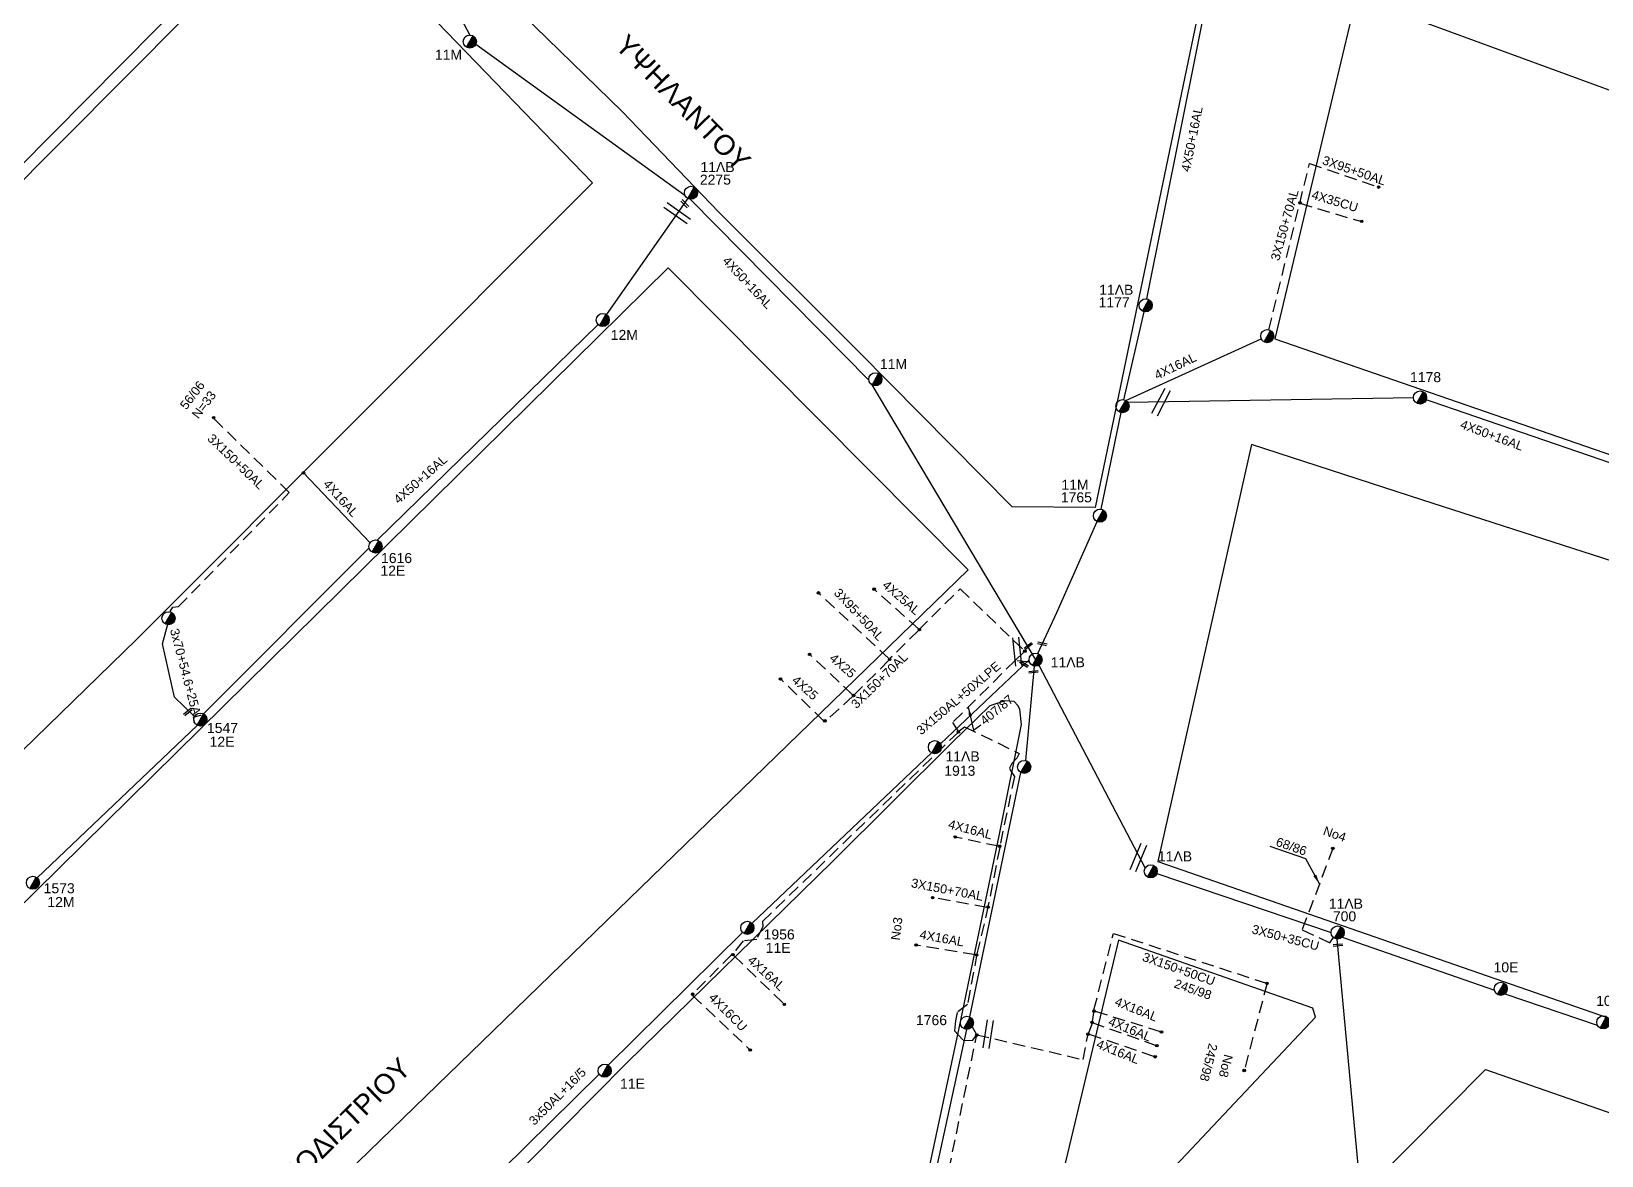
# Model space of a CAD drawing. Header units: millimetres. Extents: x -2238 to -1136, y 747 to 1272.
# Drawn here: x -1761.1 to -1600, y 1091.1 to 1206.4 of the extents above; entities that cross this region are included whole.
import ezdxf

# ---------------------------------------------------------------- set-up
doc = ezdxf.new("R2010")
doc.units = ezdxf.units.MM
doc.linetypes.add('DASHED', pattern=[19.05, 12.7, -6.35])
for name, color, linetype in [('Άγνωστα', 7, 'Continuous'), ('Γυμνά εναέρια ΧΤ (3Φ)   3x50+35CU', 7, 'Continuous'), ('Γυμνά εναέρια ΧΤ (3Φ)   4x16AL', 7, 'Continuous'), ('Γυμνά εναέρια ΧΤ (3Φ)   4x35CU', 7, 'Continuous'), ('Γυμνά εναέρια ΧΤ και ΦΟΠ (3Φ)   4x50+16AL', 7, 'Continuous'), ('Επιγραφές - Σχήματα', 7, 'Continuous'), ('Καλώδια ΧΤ   3x150+50AL', 7, 'DASHED'), ('Καλώδια ΧΤ   3x150+50CU', 7, 'DASHED'), ('Καλώδια ΧΤ   3x150AL+50XLPE', 7, 'DASHED'), ('Καλώδια ΧΤ   3x95+50CU', 7, 'DASHED'), ('Μηχανική τομή', 7, 'Continuous'), ('Στύλος ΦΜ', 7, 'Continuous'), ('Στύλος ΦΜ @ 1', 7, 'Continuous'), ('Συνδέσεις', 7, 'Continuous'), ('Συνεστραμμένα ΧΤ   3x70+54.6+25 AL', 7, 'SYN_LINE'), ('Τομή', 7, 'Continuous'), ('Υπόβαθρο ΔΕΗ', 7, 'Continuous'), ('Υπόγεια καλώδια Δικτύου ΧΤ και Παρ. ΧΤ - 3X150+70 AL', 7, 'DASHED'), ('Υπόγεια καλώδια Παροχών ΧΤ   4x16AL', 7, 'DASHED'), ('Υπόγεια καλώδια Παροχών ΧΤ   4x16CU', 7, 'DASHED'), ('Υπόγεια καλώδια Παροχών ΧΤ   4x25', 7, 'DASHED')]:
    doc.layers.add(name, color=color, linetype=linetype)
doc.styles.get("Standard").update_dxf_attribs({"font": 'ARIAL.TTF'})
doc.linetypes.add('SYN_LINE', pattern='A,0.5,-0.0001,["/\\/\\/\\/",Standard,S=0.1,R=0,X=0,Y=-0.05],-0.25', length=0.7501)
doc.dimstyles.new('ISO-25', dxfattribs={"dimtxt": 2.5, "dimasz": 2.5, "dimexe": 1.25, "dimexo": 0.625, "dimtad": 1, "dimtxsty": 'Standard', "dimcen": 2.5, "dimadec": 0, "dimazin": 0, "dimtfac": 1, "dimtmove": 0, "dimatfit": 3, "dimfxl": 1, "dimarcsym": 0})

# ---------------------------------------------------------------- blocks, each defined once
blk = doc.blocks.new('ΥΠΑΡΧΩΝ ΤΣΙΜΕΝΤΕΝΙΟΣ ΣΤΥΛΟΣ')
at = {"layer": 'Στύλος ΦΜ'}
blk.add_hatch(color=256, dxfattribs=at).paths.add_polyline_path([(-1.29, -2.28, 0.574793), (2.62, 0, 0.268822), (1.3, 2.27)])
blk.add_line((-1.29, -2.28), (1.3, 2.27), dxfattribs=at)
blk.add_circle((0, 0), 2.62, dxfattribs=at)
at = {"layer": 'Στύλος ΦΜ', "flags": 4}
for tag, p in [('ΤΥΠΟΣ', (-4.91, 3.03)), ('ΑΡΙΘΜΟΣ', (-4.68, 8.05))]:
    blk.add_attdef(tag, p, '', height=4, dxfattribs=at)
blk = doc.blocks.new('ΤΟΜΗ')
at = {"layer": 'Τομή', "ltscale": 40}
for p, q in [((-5.68, 0), (5.68, 0)), ((5.68, -2.33), (-5.68, -2.33))]:
    blk.add_line(p, q, dxfattribs=at)
blk = doc.blocks.new('_ΣΥΝΔΕΣΗ')
at = {"layer": 'Συνδέσεις', "linetype": 'SYN_LINE', "ltscale": 40}
blk.add_hatch(color=256, dxfattribs=at).paths.add_polyline_path([(0.5, -0.01, 1), (-0.5, -0.01, 1)])
at = {"layer": 'Συνδέσεις'}
blk.add_circle((0, -0.01), 0.5, dxfattribs=at)
blk = doc.blocks.new('ΜΗΧΑΝΙΚΗ ΤΟΜΗ')
at = {"layer": 'Μηχανική τομή', "ltscale": 40}
for p, q in [((-1.89, 0.78), (1.89, 0.78)), ((1.89, 0), (-1.89, 0))]:
    blk.add_line(p, q, dxfattribs=at)

msp = doc.modelspace()

# ---------------------------------------------------------------- linework, layer by layer
at = {"layer": 'Άγνωστα', "color": 85, "linetype": 'DASHED', "lineweight": -2, "ltscale": 0.1}
msp.add_lwpolyline([(-1673.16, 1142.06), (-1680.36, 1148.8)], dxfattribs=at)
at = {"layer": 'Άγνωστα', "color": 173, "lineweight": -2, "ltscale": 0.1}
for points in [[(-1667.84, 1133.31), (-1658.77, 1141.95)], [(-1657.75, 1141.37), (-1646.87, 1120.57)], [(-1687.18, 1114.91), (-1668.79, 1132.41)], [(-1702, 1100.29), (-1688.14, 1113.97)], [(-1715.31, 1087.14), (-1702.86, 1099.44)]]:
    msp.add_lwpolyline(points, dxfattribs=at)
at = {"layer": 'Γυμνά εναέρια ΧΤ (3Φ)   3x50+35CU', "color": 6, "linetype": 'DASHED', "lineweight": -2, "ltscale": 0.1}
msp.add_lwpolyline([(-1627.61, 1122.59), (-1630.76, 1114.25), (-1627.93, 1112.91), (-1627.56, 1113.46)], dxfattribs=at)
at = {"layer": 'Γυμνά εναέρια ΧΤ (3Φ)   4x16AL', "color": 1, "ltscale": 0.1}
msp.add_lwpolyline([(-1648.84, 1168.53), (-1634.95, 1174.86)], dxfattribs=at)
at = {"layer": 'Γυμνά εναέρια ΧΤ (3Φ)   4x35CU', "color": 1, "linetype": 'DASHED', "ltscale": 0.1}
msp.add_lwpolyline([(-1631, 1188.78), (-1624.65, 1186.88)], dxfattribs=at)
at = {"layer": 'Γυμνά εναέρια ΧΤ και ΦΟΠ (3Φ)   4x50+16AL', "color": 30, "ltscale": 0.1}
msp.add_lwpolyline([(-1766.04, 1188.75), (-1744.77, 1210.23), (-1715.26, 1241.43)], dxfattribs=at)
at = {"layer": 'Γυμνά εναέρια ΧΤ και ΦΟΠ (3Φ)   4x50+16AL', "color": 1, "ltscale": 0.1}
for points in [[(-1646.68, 1178.96), (-1638.07, 1221.92)], [(-1649.04, 1168.6), (-1646.96, 1177.64)], [(-1651.36, 1157.38), (-1649.31, 1167.29)], [(-1657.88, 1142.58), (-1655.91, 1146.79), (-1651.77, 1156.11)]]:
    msp.add_lwpolyline(points, dxfattribs=at)
at = {"layer": 'Γυμνά εναέρια ΧΤ και ΦΟΠ (3Φ)   4x50+16AL', "color": 173, "ltscale": 0.1}
for points in [[(-1723.8, 1220.53), (-1716.13, 1206.02)], [(-1715.5, 1205.08), (-1694.06, 1189.59)], [(-1693.54, 1189.18), (-1675.18, 1170.57)], [(-1674.9, 1170.15), (-1658.1, 1141.95)]]:
    msp.add_lwpolyline(points, dxfattribs=at)
at = {"layer": 'Γυμνά εναέρια ΧΤ και ΦΟΠ (3Φ)   4x50+16AL', "color": 27, "ltscale": 0.1}
for points in [[(-1702.1, 1177.34), (-1693.71, 1189.34)], [(-1725.63, 1154.21), (-1702.97, 1176.32)], [(-1743.45, 1136.41), (-1726.44, 1153.41)], [(-1760.49, 1119.58), (-1744.09, 1135.21)]]:
    msp.add_lwpolyline(points, dxfattribs=at)
at = {"layer": 'Γυμνά εναέρια ΧΤ και ΦΟΠ (3Φ)   4x50+16AL', "color": 5, "linetype": 'Continuous', "ltscale": 0.1}
for points in [[(-1648.64, 1168.36), (-1619.35, 1168.83)], [(-1618.67, 1168.84), (-1589.78, 1158.91)]]:
    msp.add_lwpolyline(points, dxfattribs=at)
at = {"layer": 'Γυμνά εναέρια ΧΤ και ΦΟΠ (3Φ)   4x50+16AL', "color": 1, "lineweight": -2, "ltscale": 0.1}
for points in [[(-1659.1, 1131.6), (-1658.22, 1141.29)], [(-1664.85, 1105.31), (-1659.6, 1130.37)], [(-1672.31, 1071.12), (-1665.14, 1104.03)]]:
    msp.add_lwpolyline(points, dxfattribs=at)
at = {"layer": 'Γυμνά εναέρια ΧΤ και ΦΟΠ (3Φ)   4x50+16AL', "color": 6, "lineweight": -2, "ltscale": 0.1}
for points in [[(-1645.66, 1120), (-1627.79, 1113.96)], [(-1624.87, 1088.62), (-1627.18, 1113.29)], [(-1626.65, 1113.48), (-1611.05, 1108.04)], [(-1609.96, 1107.67), (-1600.49, 1104.47)]]:
    msp.add_lwpolyline(points, dxfattribs=at)
at = {"layer": 'Καλώδια ΧΤ   3x150+50AL', "color": 27, "linetype": 'DASHED', "ltscale": 0.1}
msp.add_lwpolyline([(-1746.87, 1146.89), (-1746.57, 1147.35), (-1745.99, 1147.39), (-1734.64, 1159.09), (-1742.47, 1166.77)], dxfattribs=at)
at = {"layer": 'Καλώδια ΧΤ   3x150+50CU', "color": 85, "linetype": 'DASHED', "lineweight": -2, "ltscale": 0.1}
for points in [[(-1652.11, 1106.02), (-1650.11, 1113.87), (-1634.36, 1108.75), (-1636.72, 1099.71)], [(-1660.74, 1054.9), (-1671.98, 1065.33), (-1664.13, 1103.48), (-1653.22, 1100.92), (-1652.75, 1103.41), (-1652.31, 1104.61), (-1652.12, 1105.77)]]:
    msp.add_lwpolyline(points, dxfattribs=at)
at = {"layer": 'Καλώδια ΧΤ   3x150AL+50XLPE', "color": 85, "linetype": 'DASHED', "lineweight": -2, "ltscale": 0.1}
for points in [[(-1658.71, 1141.69), (-1660.2, 1141.86), (-1666.61, 1135.49), (-1666.01, 1134.54)], [(-1660.2, 1141.86), (-1659.29, 1142.73)], [(-1666.01, 1134.53), (-1686.12, 1115.08), (-1686.07, 1114.59), (-1686.69, 1113.25), (-1688.09, 1113.1), (-1689.14, 1111.81)], [(-1665.95, 1134.65), (-1665.4, 1135.06), (-1659.77, 1132.34), (-1660.03, 1131.86), (-1660.55, 1131.29), (-1660.77, 1130.81), (-1660.63, 1130.5), (-1660.26, 1129.96), (-1661.75, 1122.94)], [(-1661.78, 1122.69), (-1662.95, 1116.72), (-1664.11, 1111.78), (-1665.08, 1106.59), (-1666.14, 1105.77), (-1666.32, 1104.91), (-1666.43, 1103.89), (-1665.54, 1102.91), (-1664.57, 1102.88), (-1664.13, 1103.48), (-1664.59, 1104.32)]]:
    msp.add_lwpolyline(points, dxfattribs=at)
at = {"layer": 'Καλώδια ΧΤ   3x150AL+50XLPE', "color": 87, "linetype": 'DASHED', "lineweight": -2, "ltscale": 0.1}
msp.add_lwpolyline([(-1689.27, 1111.68), (-1693.18, 1107.73)], dxfattribs=at)
at = {"layer": 'Καλώδια ΧΤ   3x95+50CU', "color": 1, "linetype": 'DASHED', "ltscale": 0.1}
msp.add_lwpolyline([(-1630.01, 1192.85), (-1622.94, 1190.44)], dxfattribs=at)
at = {"layer": 'Συνεστραμμένα ΧΤ   3x70+54.6+25 AL', "color": 27, "linetype": 'SYN_LINE', "ltscale": 7}
msp.add_lwpolyline([(-1744.42, 1136.2), (-1744.42, 1136.2), (-1746.4, 1138.1), (-1747.65, 1143.58), (-1747.11, 1145.6)], dxfattribs=at)
at = {"layer": 'Υπόβαθρο ΔΕΗ', "ltscale": 0.1}
for points in [[(-1723, 1220.69), (-1714.9, 1232.55), (-1671.87, 1221.32), (-1640.41, 1213.27), (-1652, 1157.56), (-1660.51, 1157.62), (-1676.24, 1173.52), (-1690.57, 1187.84), (-1700.5, 1198.17), (-1712.01, 1209.4), (-1723, 1220.69)], [(-1625.23, 1209.91), (-1633.57, 1174.86), (-1597.95, 1162.55), (-1543.81, 1143.34), (-1540.38, 1147.5), (-1556.57, 1176.55), (-1562.1, 1186.76), (-1625.23, 1209.91)]]:
    msp.add_lwpolyline(points, dxfattribs=at)
msp.add_lwpolyline([(-1750.32, 1144.03), (-1797.08, 1098.52), (-1837.23, 1116.15), (-1808.82, 1144.03), (-1732.46, 1220.83), (-1703.53, 1190.86)], close=True, dxfattribs=at)
at = {"layer": 'Υπόβαθρο ΔΕΗ', "lineweight": -2, "ltscale": 0.1}
for points in [[(-1760.04, 1058.92), (-1665, 1151.16), (-1695.77, 1182.16), (-1789.47, 1089.79), (-1760.04, 1058.92)], [(-1645.55, 1121.26), (-1544.34, 1086.08), (-1529.6, 1124.21), (-1532.14, 1129.79), (-1541.02, 1132.41), (-1567.9, 1141.14), (-1588.56, 1148.71), (-1618.37, 1158.31), (-1635.96, 1164.03), (-1645.55, 1121.26)], [(-1750.29, 1050.45), (-1717, 1017.01), (-1676.11, 1056.44), (-1665.92, 1104.15), (-1661.8, 1124.04), (-1659.55, 1135.3), (-1659.73, 1136.87), (-1659.92, 1137.26), (-1660.29, 1137.67), (-1661.24, 1137.73), (-1662.79, 1137.21), (-1666.69, 1133.42), (-1678.88, 1121.29), (-1700.04, 1100.56), (-1713.03, 1087.44), (-1733.76, 1067.06), (-1750.29, 1050.45)], [(-1547.6, 1077.22), (-1562.93, 1035.07), (-1566.41, 1031.55), (-1585.9, 1050.76), (-1602.45, 1066.96), (-1623.85, 1087.9), (-1611.95, 1099.92), (-1578.87, 1088.39), (-1547.6, 1077.22)]]:
    msp.add_lwpolyline(points, dxfattribs=at)
msp.add_lwpolyline([(-1650.42, 1082.96), (-1629.38, 1105.28), (-1629.68, 1106.2), (-1649.61, 1113.19), (-1655.95, 1086.59, 0.838438), (-1650.15, 1083.25)], format="xyb", dxfattribs=at)
at = {"layer": 'Υπόγεια καλώδια Δικτύου ΧΤ και Παρ. ΧΤ - 3X150+70 AL', "color": 1, "linetype": 'DASHED', "ltscale": 0.1}
msp.add_lwpolyline([(-1634.18, 1175.79), (-1630.01, 1192.85)], dxfattribs=at)
at = {"layer": 'Υπόγεια καλώδια Δικτύου ΧΤ και Παρ. ΧΤ - 3X150+70 AL', "color": 85, "linetype": 'DASHED', "ltscale": 0.1}
msp.add_lwpolyline([(-1670.1, 1144.99), (-1665.84, 1149.21), (-1659.2, 1142.82)], dxfattribs=at)
at = {"layer": 'Υπόγεια καλώδια Δικτύου ΧΤ και Παρ. ΧΤ - 3X150+70 AL', "color": 85, "linetype": 'DASHED', "lineweight": -2, "ltscale": 0.1}
for points in [[(-1670.11, 1144.94), (-1673, 1142.09)], [(-1673.15, 1141.89), (-1676.67, 1138.37)], [(-1663.09, 1116.54), (-1668.66, 1117.54)]]:
    msp.add_lwpolyline(points, dxfattribs=at)
at = {"layer": 'Υπόγεια καλώδια Παροχών ΧΤ   4x16AL', "color": 27, "linetype": 'SYN_LINE', "ltscale": 10}
msp.add_lwpolyline([(-1726.34, 1153.93), (-1733.22, 1161.15)], dxfattribs=at)
at = {"layer": 'Υπόγεια καλώδια Παροχών ΧΤ   4x16AL', "color": 85, "linetype": 'DASHED', "lineweight": -2, "ltscale": 0.1}
for points in [[(-1661.9, 1122.81), (-1666.34, 1123.75)], [(-1689.05, 1111.6), (-1683.87, 1106.59)], [(-1664.27, 1111.66), (-1670.35, 1112.68)], [(-1652.31, 1104.73), (-1645.66, 1102.36)], [(-1651.98, 1105.9), (-1645.18, 1103.76)], [(-1652.6, 1103.52), (-1645.83, 1101.21)]]:
    msp.add_lwpolyline(points, dxfattribs=at)
at = {"layer": 'Υπόγεια καλώδια Παροχών ΧΤ   4x16CU', "color": 85, "linetype": 'DASHED', "lineweight": -2, "ltscale": 0.1}
msp.add_lwpolyline([(-1693.27, 1107.51), (-1687.37, 1101.91)], dxfattribs=at)
at = {"layer": 'Υπόγεια καλώδια Παροχών ΧΤ   4x25', "color": 85, "linetype": 'DASHED', "lineweight": -2, "ltscale": 0.1}
for points in [[(-1670.11, 1145.11), (-1674.66, 1149.18)], [(-1676.87, 1138.35), (-1681.28, 1142.5)], [(-1679.84, 1135.68), (-1684.26, 1139.97)], [(-1676.85, 1138.19), (-1679.58, 1135.68)]]:
    msp.add_lwpolyline(points, dxfattribs=at)

# ---------------------------------------------------------------- block references
at = {"layer": 'Μηχανική τομή', "ltscale": 0.1}
for p, xscale, yscale, zscale, rotation in [((-1694.01, 1188.79), 0.2565857821765233, 0.2565857821765233, 0.2565857821765233, 134.2494621137266), ((-1658.78, 1143.26), 0.2565857821764443, 0.2565857821764443, 0.2565857821764443, 38.62660044676852), ((-1657.44, 1143.48), 0.2565857821763893, 0.2565857821763893, 0.2565857821763893, 348.7669518330257), ((-1659.33, 1141.4), 0.2565857821765889, 0.2565857821765889, 0.2565857821765889, 328.123893985757), ((-1658.3, 1140.6), 0.2565857821764412, 0.2565857821764412, 0.2565857821764412, 6.110604761289142), ((-1744.98, 1136.5), 0.2565857821764443, 0.2565857821764443, 0.2565857821764443, 38.62660044676852), ((-1627.08, 1112.57), 0.2565857821765854, 0.2565857821765854, 0.2565857821765854, 5.058184823122305)]:
    msp.add_blockref('ΜΗΧΑΝΙΚΗ ΤΟΜΗ', p, dxfattribs=dict(at, xscale=xscale, yscale=yscale, zscale=zscale, rotation=rotation))
at = {"layer": 'Στύλος ΦΜ @ 1', "ltscale": 0.1}
ref = msp.add_blockref('ΥΠΑΡΧΩΝ ΤΣΙΜΕΝΤΕΝΙΟΣ ΣΤΥΛΟΣ', (-1716.12, 1205.35), dxfattribs=dict(at, xscale=0.2565857821764941, yscale=0.2565857821764941, zscale=0.2565857821764941))
ref.add_attrib('ΤΥΠΟΣ', '11M', (-1719.7, 1203.49), dxfattribs={"layer": 'Στύλος ΦΜ', "height": 1.026, "flags": 4})
ref = msp.add_blockref('ΥΠΑΡΧΩΝ ΤΣΙΜΕΝΤΕΝΙΟΣ ΣΤΥΛΟΣ', (-1693.44, 1189.85), dxfattribs=dict(at, xscale=0.2565857821764941, yscale=0.2565857821764941, zscale=0.2565857821764941))
ref.add_attrib('ΤΥΠΟΣ', '2275', (-1692.53, 1190.68), dxfattribs={"layer": 'Στύλος ΦΜ', "height": 1.026, "flags": 4})
ref.add_attrib('ΑΡΙΘΜΟΣ', '11ΛB', (-1692.47, 1191.97), dxfattribs={"layer": 'Στύλος ΦΜ', "height": 1.026, "flags": 4})
ref = msp.add_blockref('ΥΠΑΡΧΩΝ ΤΣΙΜΕΝΤΕΝΙΟΣ ΣΤΥΛΟΣ', (-1646.81, 1178.3), dxfattribs=dict(at, xscale=0.2565857821764941, yscale=0.2565857821764941, zscale=0.2565857821764941))
ref.add_attrib('ΤΥΠΟΣ', '1177', (-1651.64, 1178.09), dxfattribs={"layer": 'Στύλος ΦΜ', "height": 1.026, "flags": 4})
ref.add_attrib('ΑΡΙΘΜΟΣ', '11ΛB', (-1651.58, 1179.38), dxfattribs={"layer": 'Στύλος ΦΜ', "height": 1.026, "flags": 4})
ref = msp.add_blockref('ΥΠΑΡΧΩΝ ΤΣΙΜΕΝΤΕΝΙΟΣ ΣΤΥΛΟΣ', (-1702.49, 1176.79), dxfattribs=dict(at, xscale=0.2565857821764941, yscale=0.2565857821764941, zscale=0.2565857821764941))
ref.add_attrib('ΤΥΠΟΣ', '12M', (-1701.67, 1174.75), dxfattribs={"layer": 'Στύλος ΦΜ', "height": 1.026, "flags": 4})
at = {"layer": 'Στύλος ΦΜ @ 1', "ltscale": 0.1, "xscale": 0.2565857821764941, "yscale": 0.2565857821764941, "zscale": 0.2565857821764941}
for p in [(-1634.34, 1175.14), (-1649.18, 1167.95), (-1747.02, 1146.2), (-1659.27, 1130.95)]:
    msp.add_blockref('ΥΠΑΡΧΩΝ ΤΣΙΜΕΝΤΕΝΙΟΣ ΣΤΥΛΟΣ', p, dxfattribs=at)
at = {"layer": 'Στύλος ΦΜ @ 1', "ltscale": 0.1}
ref = msp.add_blockref('ΥΠΑΡΧΩΝ ΤΣΙΜΕΝΤΕΝΙΟΣ ΣΤΥΛΟΣ', (-1674.53, 1170.71), dxfattribs=dict(at, xscale=0.2565857821764941, yscale=0.2565857821764941, zscale=0.2565857821764941))
ref.add_attrib('ΤΥΠΟΣ', '11M', (-1674.06, 1171.76), dxfattribs={"layer": 'Στύλος ΦΜ', "height": 1.026, "flags": 4})
ref = msp.add_blockref('ΥΠΑΡΧΩΝ ΤΣΙΜΕΝΤΕΝΙΟΣ ΣΤΥΛΟΣ', (-1618.67, 1168.84), dxfattribs=dict(at, xscale=0.2565857821764941, yscale=0.2565857821764941, zscale=0.2565857821764941))
ref.add_attrib('ΤΥΠΟΣ', '1178', (-1619.7, 1170.42), dxfattribs={"layer": 'Στύλος ΦΜ', "height": 1.026, "flags": 4})
ref = msp.add_blockref('ΥΠΑΡΧΩΝ ΤΣΙΜΕΝΤΕΝΙΟΣ ΣΤΥΛΟΣ', (-1651.5, 1156.72), dxfattribs=dict(at, xscale=0.2565857821764941, yscale=0.2565857821764941, zscale=0.2565857821764941))
ref.add_attrib('ΤΥΠΟΣ', '1765', (-1655.51, 1158.09), dxfattribs={"layer": 'Στύλος ΦΜ', "height": 1.026, "flags": 4})
ref.add_attrib('ΑΡΙΘΜΟΣ', '11M', (-1655.45, 1159.38), dxfattribs={"layer": 'Στύλος ΦΜ', "height": 1.026, "flags": 4})
ref = msp.add_blockref('ΥΠΑΡΧΩΝ ΤΣΙΜΕΝΤΕΝΙΟΣ ΣΤΥΛΟΣ', (-1725.79, 1153.56), dxfattribs=dict(at, xscale=0.2565857821764941, yscale=0.2565857821764941, zscale=0.2565857821764941))
ref.add_attrib('ΤΥΠΟΣ', '12E', (-1725.29, 1150.57), dxfattribs={"layer": 'Στύλος ΦΜ', "height": 1.026, "flags": 4})
ref.add_attrib('ΑΡΙΘΜΟΣ', '1616', (-1725.23, 1151.86), dxfattribs={"layer": 'Στύλος ΦΜ', "height": 1.026, "flags": 4})
ref = msp.add_blockref('ΥΠΑΡΧΩΝ ΤΣΙΜΕΝΤΕΝΙΟΣ ΣΤΥΛΟΣ', (-1658.1, 1141.95), dxfattribs=dict(at, xscale=0.2565857821764941, yscale=0.2565857821764941, zscale=0.2565857821764941))
ref.add_attrib('ΤΥΠΟΣ', '11ΛB', (-1656.55, 1141.17), dxfattribs={"layer": 'Στύλος ΦΜ', "height": 1.026, "flags": 4})
ref = msp.add_blockref('ΥΠΑΡΧΩΝ ΤΣΙΜΕΝΤΕΝΙΟΣ ΣΤΥΛΟΣ', (-1743.76, 1135.8), dxfattribs=dict(at, xscale=0.2565857821764941, yscale=0.2565857821764941, zscale=0.2565857821764941))
ref.add_attrib('ΤΥΠΟΣ', '1547', (-1743.08, 1134.43), dxfattribs={"layer": 'Στύλος ΦΜ', "height": 1.026, "flags": 4})
ref.add_attrib('ΑΡΙΘΜΟΣ', '12E', (-1742.81, 1133.02), dxfattribs={"layer": 'Στύλος ΦΜ', "height": 1.026, "flags": 4})
ref = msp.add_blockref('ΥΠΑΡΧΩΝ ΤΣΙΜΕΝΤΕΝΙΟΣ ΣΤΥΛΟΣ', (-1668.42, 1132.97), dxfattribs=dict(at, xscale=0.2565857821764941, yscale=0.2565857821764941, zscale=0.2565857821764941))
ref.add_attrib('ΤΥΠΟΣ', '11ΛB', (-1667.34, 1131.52), dxfattribs={"layer": 'Στύλος ΦΜ', "height": 1.026, "flags": 4})
ref.add_attrib('ΑΡΙΘΜΟΣ', '1913', (-1667.46, 1130.04), dxfattribs={"layer": 'Στύλος ΦΜ', "height": 1.026, "flags": 4})
ref = msp.add_blockref('ΥΠΑΡΧΩΝ ΤΣΙΜΕΝΤΕΝΙΟΣ ΣΤΥΛΟΣ', (-1646.29, 1120.24), dxfattribs=dict(at, xscale=0.2565857821764941, yscale=0.2565857821764941, zscale=0.2565857821764941))
ref.add_attrib('ΤΥΠΟΣ', '11ΛB', (-1645.55, 1121.26), dxfattribs={"layer": 'Στύλος ΦΜ', "height": 1.026, "flags": 4})
ref = msp.add_blockref('ΥΠΑΡΧΩΝ ΤΣΙΜΕΝΤΕΝΙΟΣ ΣΤΥΛΟΣ', (-1760.93, 1119.07), dxfattribs=dict(at, xscale=0.2565857821764941, yscale=0.2565857821764941, zscale=0.2565857821764941))
ref.add_attrib('ΤΥΠΟΣ', '1573', (-1759.83, 1117.99), dxfattribs={"layer": 'Στύλος ΦΜ', "height": 1.026, "flags": 4})
ref.add_attrib('ΑΡΙΘΜΟΣ', '12M', (-1759.45, 1116.58), dxfattribs={"layer": 'Στύλος ΦΜ', "height": 1.026, "flags": 4})
ref = msp.add_blockref('ΥΠΑΡΧΩΝ ΤΣΙΜΕΝΤΕΝΙΟΣ ΣΤΥΛΟΣ', (-1627.12, 1113.96), dxfattribs=dict(at, xscale=0.2565857821764941, yscale=0.2565857821764941, zscale=0.2565857821764941))
ref.add_attrib('ΤΥΠΟΣ', '11ΛB', (-1628.03, 1116.41), dxfattribs={"layer": 'Στύλος ΦΜ', "height": 1.026, "flags": 4})
ref.add_attrib('ΑΡΙΘΜΟΣ', '700', (-1627.61, 1115.11), dxfattribs={"layer": 'Στύλος ΦΜ', "height": 1.026, "flags": 4})
ref = msp.add_blockref('ΥΠΑΡΧΩΝ ΤΣΙΜΕΝΤΕΝΙΟΣ ΣΤΥΛΟΣ', (-1687.66, 1114.44), dxfattribs=dict(at, xscale=0.2565857821764941, yscale=0.2565857821764941, zscale=0.2565857821764941))
ref.add_attrib('ΤΥΠΟΣ', '11E', (-1685.78, 1111.87), dxfattribs={"layer": 'Στύλος ΦΜ', "height": 1.026, "flags": 4})
ref.add_attrib('ΑΡΙΘΜΟΣ', '1956', (-1685.99, 1113.25), dxfattribs={"layer": 'Στύλος ΦΜ', "height": 1.026, "flags": 4})
ref = msp.add_blockref('ΥΠΑΡΧΩΝ ΤΣΙΜΕΝΤΕΝΙΟΣ ΣΤΥΛΟΣ', (-1610.39, 1108.19), dxfattribs=dict(at, xscale=0.2565857821764941, yscale=0.2565857821764941, zscale=0.2565857821764941))
ref.add_attrib('ΤΥΠΟΣ', '10E', (-1611.13, 1109.88), dxfattribs={"layer": 'Στύλος ΦΜ', "height": 1.026, "flags": 4})
ref = msp.add_blockref('ΥΠΑΡΧΩΝ ΤΣΙΜΕΝΤΕΝΙΟΣ ΣΤΥΛΟΣ', (-1599.88, 1104.75), dxfattribs=dict(at, xscale=0.2565857821764941, yscale=0.2565857821764941, zscale=0.2565857821764941))
ref.add_attrib('ΤΥΠΟΣ', '10E', (-1600.61, 1106.44), dxfattribs={"layer": 'Στύλος ΦΜ', "height": 1.026, "flags": 4})
ref = msp.add_blockref('ΥΠΑΡΧΩΝ ΤΣΙΜΕΝΤΕΝΙΟΣ ΣΤΥΛΟΣ', (-1665.14, 1104.7), dxfattribs=dict(at, xscale=0.2565857821764941, yscale=0.2565857821764941, zscale=0.2565857821764941))
ref.add_attrib('ΑΡΙΘΜΟΣ', '1766', (-1670.37, 1104.46), dxfattribs={"layer": 'Στύλος ΦΜ', "height": 1.026, "flags": 4})
ref = msp.add_blockref('ΥΠΑΡΧΩΝ ΤΣΙΜΕΝΤΕΝΙΟΣ ΣΤΥΛΟΣ', (-1702.29, 1099.79), dxfattribs=dict(at, xscale=0.2565857821764941, yscale=0.2565857821764941, zscale=0.2565857821764941))
ref.add_attrib('ΤΥΠΟΣ', '11E', (-1700.72, 1097.94), dxfattribs={"layer": 'Στύλος ΦΜ', "height": 1.026, "flags": 4})
at = {"layer": 'Συνδέσεις', "ltscale": 0.1, "xscale": 0.2565857821764941, "yscale": 0.2565857821764941, "zscale": 0.2565857821764941}
for p in [(-1622.92, 1190.43), (-1630.98, 1188.81), (-1624.65, 1186.91), (-1680.36, 1148.8), (-1673.06, 1141.98), (-1659.2, 1142.82), (-1666.01, 1134.54), (-1627.61, 1122.59), (-1670.35, 1112.68), (-1689.14, 1111.69), (-1664.14, 1111.66), (-1634.36, 1108.75), (-1683.87, 1106.59), (-1652.31, 1104.74), (-1652.11, 1105.9), (-1664.13, 1103.44), (-1652.73, 1103.54), (-1645.18, 1103.76), (-1645.66, 1102.36), (-1645.83, 1101.22), (-1636.7, 1099.81)]:
    msp.add_blockref('_ΣΥΝΔΕΣΗ', p, dxfattribs=at)
at = {"layer": 'Τομή', "ltscale": 0.1}
for p, xscale, yscale, zscale, rotation in [((-1694.68, 1187.99), 0.2565857821763581, 0.2565857821763581, 0.2565857821763581, 324.6586845819865), ((-1645.49, 1168.51), 0.256585782176411, 0.256585782176411, 0.256585782176411, 62.33427093101778), ((-1660.29, 1142.73), 0.2565857821764472, 0.2565857821764472, 0.2565857821764472, 96.20175872789532), ((-1647.83, 1121.77), 0.2565857821765095, 0.2565857821765095, 0.2565857821765095, 67.02607255037287), ((-1663.25, 1103.58), 0.2565857821764516, 0.2565857821764516, 0.2565857821764516, 81.26800750046779)]:
    msp.add_blockref('ΤΟΜΗ', p, dxfattribs=dict(at, xscale=xscale, yscale=yscale, zscale=zscale, rotation=rotation))
at = {"layer": 'Υπόγεια καλώδια Δικτύου ΧΤ και Παρ. ΧΤ - 3X150+70 AL', "linetype": 'DASHED', "ltscale": 0.1, "xscale": 0.2565857821764941, "yscale": 0.2565857821764941, "zscale": 0.2565857821764941}
for p in [(-1668.66, 1117.54), (-1662.97, 1116.59)]:
    msp.add_blockref('_ΣΥΝΔΕΣΗ', p, dxfattribs=at)
at = {"layer": 'Υπόγεια καλώδια Παροχών ΧΤ   4x16AL', "linetype": 'DASHED', "ltscale": 0.1, "xscale": 0.2565857821764941, "yscale": 0.2565857821764941, "zscale": 0.2565857821764941}
for p in [(-1666.34, 1123.76), (-1661.78, 1122.82)]:
    msp.add_blockref('_ΣΥΝΔΕΣΗ', p, dxfattribs=at)
at = {"layer": 'Υπόγεια καλώδια Παροχών ΧΤ   4x16CU', "linetype": 'DASHED', "ltscale": 0.1, "xscale": 0.2565857821764941, "yscale": 0.2565857821764941, "zscale": 0.2565857821764941}
for p in [(-1693.27, 1107.64), (-1687.37, 1101.91)]:
    msp.add_blockref('_ΣΥΝΔΕΣΗ', p, dxfattribs=at)
at = {"layer": 'Υπόγεια καλώδια Παροχών ΧΤ   4x25', "linetype": 'DASHED', "ltscale": 0.1, "xscale": 0.2565857821764941, "yscale": 0.2565857821764941, "zscale": 0.2565857821764941}
for p in [(-1742.39, 1166.78), (-1733.18, 1161.11), (-1674.66, 1149.18), (-1670.01, 1145.03), (-1681.28, 1142.5), (-1684.26, 1139.97), (-1676.76, 1138.28), (-1679.71, 1135.68)]:
    msp.add_blockref('_ΣΥΝΔΕΣΗ', p, dxfattribs=at)

# ---------------------------------------------------------------- texts
at = {"layer": 'Άγνωστα', "color": 7, "ltscale": 0.1, "insert": (-1678.18, 1149.37), "char_height": 0.924, "width": 86.4036, "attachment_point": 1, "rotation": 313.1405}
msp.add_mtext('3X95+50AL', dxfattribs=at)
at = {"layer": 'Άγνωστα', "lineweight": 40, "ltscale": 0.1, "insert": (-1710.16, 1094.77), "char_height": 0.9237, "width": 86.4036, "attachment_point": 1, "rotation": 45.147}
msp.add_mtext('3x50AL+16/5', dxfattribs=at)
at = {"layer": 'Γυμνά εναέρια ΧΤ (3Φ)   3x50+35CU', "color": 7, "ltscale": 0.1, "insert": (-1635.76, 1114.79), "char_height": 0.924, "width": 86.4036, "attachment_point": 1, "rotation": 345.2541}
msp.add_mtext('3X50+35CU', dxfattribs=at)
at = {"layer": 'Γυμνά εναέρια ΧΤ (3Φ)   4x16AL', "color": 7, "ltscale": 0.1, "insert": (-1646.04, 1171.49), "char_height": 0.924, "width": 86.4036, "attachment_point": 1, "rotation": 25.5867}
msp.add_mtext('4X16AL', dxfattribs=at)
at = {"layer": 'Γυμνά εναέρια ΧΤ (3Φ)   4x35CU', "color": 7, "ltscale": 0.1, "insert": (-1629.6, 1190.14), "char_height": 0.924, "width": 86.4036, "attachment_point": 1, "rotation": 343.2648}
msp.add_mtext('4X35CU', dxfattribs=at)
at = {"layer": 'Γυμνά εναέρια ΧΤ και ΦΟΠ (3Φ)   4x50+16AL', "color": 7, "ltscale": 0.1, "char_height": 0.924, "width": 86.4036, "attachment_point": 1}
for insert, rotation in [((-1643.19, 1192.12), 78.6649), ((-1689.61, 1183.43), 313.1405), ((-1614.31, 1166.59), 339.6002), ((-1724.04, 1158.56), 41.3901)]:
    msp.add_mtext('4X50+16AL', dxfattribs=dict(at, insert=insert, rotation=rotation))
at = {"layer": 'Επιγραφές - Σχήματα', "ltscale": 0.1, "attachment_point": 5}
for s, insert, char_height, rotation in [('ΥΨΗΛΑΝΤΟΥ', (-1694.27, 1199.06), 2.053, 314.5987), ('407/87', (-1662.08, 1136.8), 0.924, 39.6926), ('No4', (-1627.42, 1124.06), 0.924, 340.8783), ('68/86', (-1631.86, 1122.79), 0.924, 340.8783), ('No3', (-1672.34, 1114.35), 0.924, 83.1503), ('245/98', (-1641.96, 1108.13), 0.924, 340.8783), ('245/98', (-1640.35, 1100.64), 0.924, 255.8087), ('ΚΑΠΟΔΙΣΤΡΙΟΥ', (-1730.25, 1093.1), 2.0527, 44.6402), ('No8', (-1638.59, 1100.27), 0.924, 255.8087)]:
    msp.add_mtext(s, dxfattribs=dict(at, insert=insert, char_height=char_height, rotation=rotation))
at = {"layer": 'Επιγραφές - Σχήματα', "color": 7, "ltscale": 0.1, "insert": (-1745.93, 1168.08), "char_height": 0.924, "width": 86.4036, "attachment_point": 1, "rotation": 52.7054}
msp.add_mtext('56/06\\PN=33', dxfattribs=at)
at = {"layer": 'Καλώδια ΧΤ   3x150+50AL', "color": 7, "linetype": 'DASHED', "ltscale": 0.1, "insert": (-1742.47, 1165.21), "char_height": 0.924, "width": 86.4036, "attachment_point": 1, "rotation": 316.072}
msp.add_mtext('3X150+50AL', dxfattribs=at)
at = {"layer": 'Καλώδια ΧΤ   3x150+50CU', "color": 7, "linetype": 'DASHED', "ltscale": 0.1, "insert": (-1646.92, 1111.96), "char_height": 0.924, "width": 86.4036, "attachment_point": 1, "rotation": 340.5256}
msp.add_mtext('3X150+50CU', dxfattribs=at)
at = {"layer": 'Καλώδια ΧΤ   3x150AL+50XLPE', "color": 7, "linetype": 'DASHED', "ltscale": 0.1, "insert": (-1666, 1138), "char_height": 0.9237, "width": 14.291, "attachment_point": 5, "rotation": 40.1635}
msp.add_mtext('3X150AL+50XLPE', dxfattribs=at)
at = {"layer": 'Καλώδια ΧΤ   3x95+50CU', "color": 7, "linetype": 'DASHED', "ltscale": 0.1, "insert": (-1628.48, 1193.68), "char_height": 0.924, "width": 86.4036, "attachment_point": 1, "rotation": 340.8971}
msp.add_mtext('3X95+50AL', dxfattribs=at)
at = {"layer": 'Συνεστραμμένα ΧΤ   3x70+54.6+25 AL', "color": 7, "linetype": 'DASHED', "ltscale": 0.1, "insert": (-1745.99, 1145.24), "char_height": 0.9237, "width": 86.4036, "attachment_point": 1, "rotation": 284.6457}
msp.add_mtext('3x70+54.6+25AL', dxfattribs=at)
at = {"layer": 'Υπόγεια καλώδια Δικτύου ΧΤ και Παρ. ΧΤ - 3X150+70 AL', "color": 7, "linetype": 'DASHED', "ltscale": 0.1, "char_height": 0.924, "width": 86.4036, "attachment_point": 1}
for insert, rotation in [((-1634.01, 1183.06), 74.3998), ((-1677.12, 1137.52), 44.4413), ((-1670.75, 1119.53), 349.055)]:
    msp.add_mtext('3X150+70AL', dxfattribs=dict(at, insert=insert, rotation=rotation))
at = {"layer": 'Υπόγεια καλώδια Παροχών ΧΤ   4x16AL', "color": 7, "linetype": 'DASHED', "ltscale": 0.1, "char_height": 0.924, "width": 86.4036, "attachment_point": 1}
for insert, rotation in [((-1730.54, 1160.53), 312.0143), ((-1666.89, 1125.57), 345.2553), ((-1669.88, 1114.25), 349.7188), ((-1687.08, 1111.69), 317.4663), ((-1649.72, 1107.38), 338.0071), ((-1650.38, 1105.34), 338.0071), ((-1651.61, 1103.03), 338.0071)]:
    msp.add_mtext('4X16AL', dxfattribs=dict(at, insert=insert, rotation=rotation))
at = {"layer": 'Υπόγεια καλώδια Παροχών ΧΤ   4x16CU', "color": 7, "linetype": 'DASHED', "ltscale": 0.1, "insert": (-1691.04, 1107.85), "char_height": 0.924, "width": 86.4036, "attachment_point": 1, "rotation": 315.0232}
msp.add_mtext('4X16CU', dxfattribs=at)
at = {"layer": 'Υπόγεια καλώδια Παροχών ΧΤ   4x25', "color": 7, "linetype": 'DASHED', "ltscale": 0.1, "char_height": 0.924, "width": 86.4036, "attachment_point": 1}
for s, insert, rotation in [('4X25AL', (-1673.29, 1150.17), 319.1219), ('4X25', (-1678.71, 1142.67), 319.0138), ('4X25', (-1682.57, 1140.41), 319.0138)]:
    msp.add_mtext(s, dxfattribs=dict(at, insert=insert, rotation=rotation))

# ---------------------------------------------------------------- leaders
at = {"layer": 'Επιγραφές - Σχήματα', "ltscale": 0.1}
for points in [[(-1665, 1137.09), (-1664.45, 1134.72), (-1663.73, 1135.25)], [(-1628.99, 1118.94), (-1630.38, 1121.53), (-1634.05, 1122.78)]]:
    msp.add_leader(points, dimstyle='ISO-25', override={"dimasz": 1, "dimgap": 0.625, "dimtad": 0}, dxfattribs=at)

doc.saveas('drawing.dxf')
